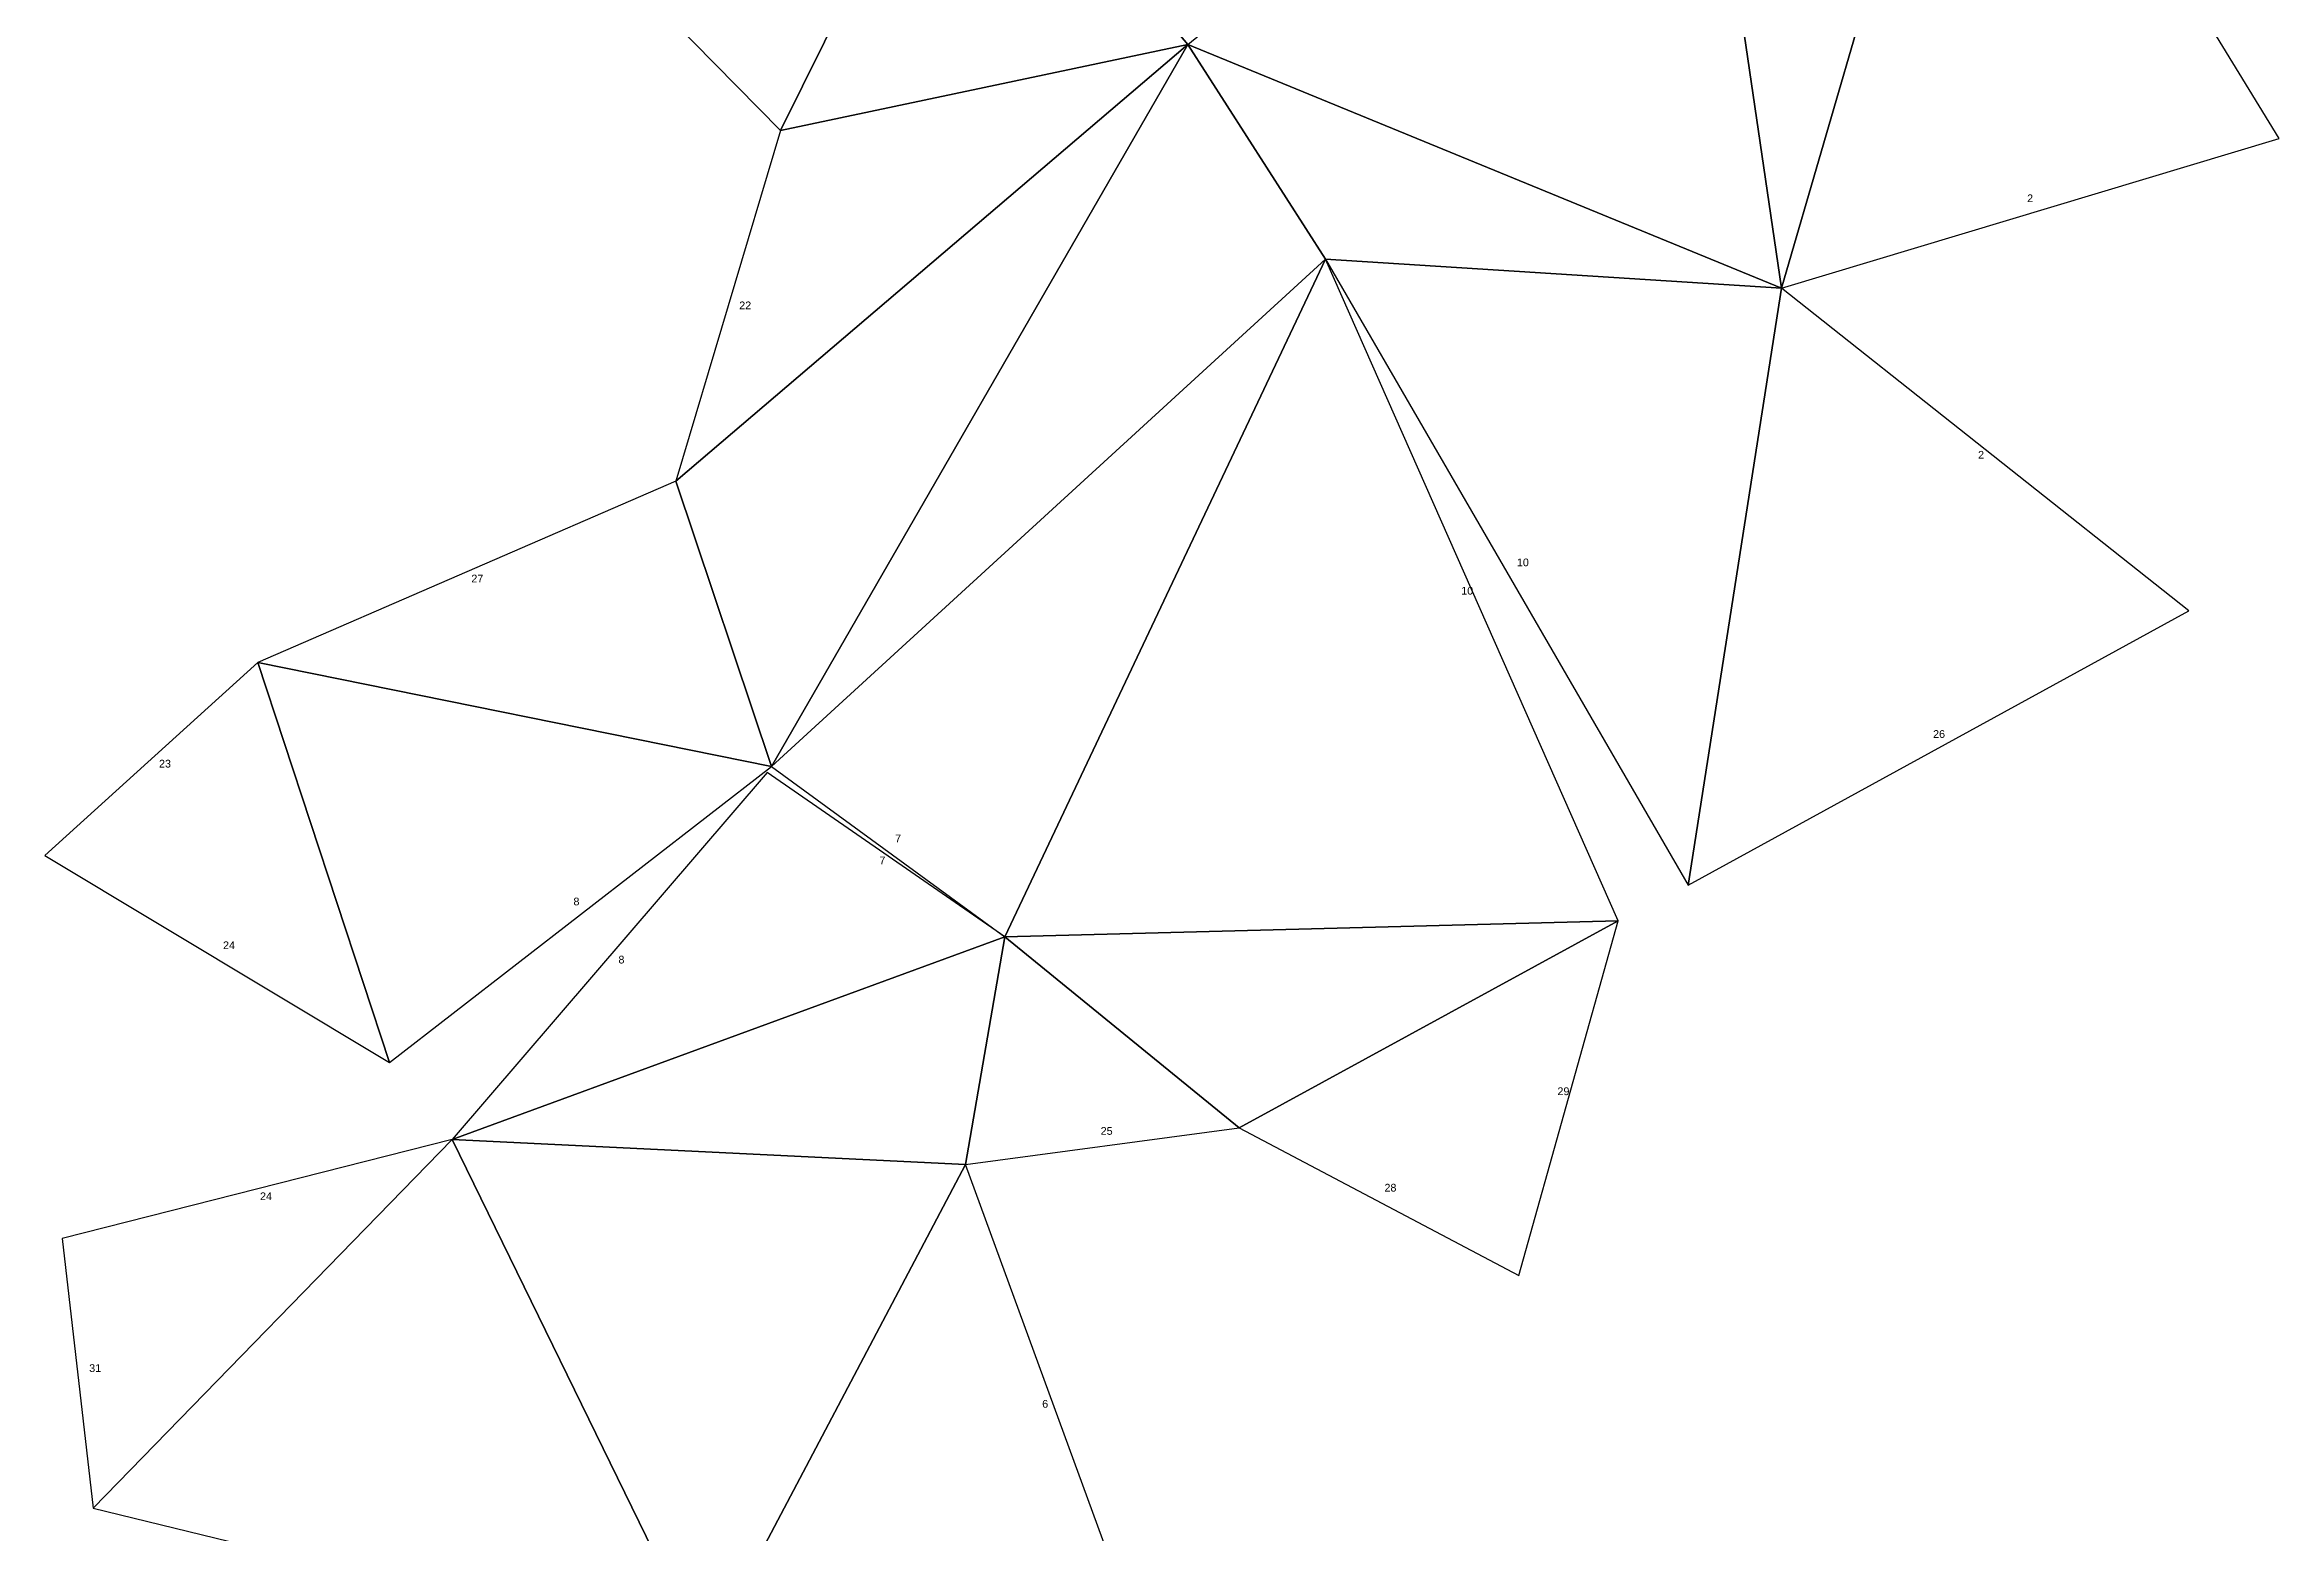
# Model space of a CAD drawing. Extents: x -212 to 78, y -538 to 12.
# Drawn here: x -211.6 to 77.7, y -351.4 to -158.6 of the extents above; entities that cross this region are included whole.
import ezdxf

# ---------------------------------------------------------------- set-up
doc = ezdxf.new("R2010")
doc.units = 0
doc.styles.get("Standard").update_dxf_attribs({"font": 'arial.ttf'})

msp = doc.modelspace()

# ---------------------------------------------------------------- linework, layer by layer
at = {"color": 1}
for p, q in [((13.29, -190.1), (37.84, -105.53)), ((37.84, -105.53), (13.29, -190.1)), ((-116.34, -169.7), (-93.33, -123.23)), ((-93.33, -123.23), (-116.34, -169.7)), ((-93.33, -123.23), (-63.58, -158.56)), ((-63.58, -158.56), (-93.33, -123.23)), ((5.25, -135.56), (13.29, -190.1)), ((13.29, -190.1), (5.25, -135.56)), ((-129.91, -215.09), (-63.58, -158.56)), ((-63.58, -158.56), (-129.91, -215.09)), ((-63.58, -158.56), (-117.5, -252.04)), ((-117.5, -252.04), (-63.58, -158.56)), ((-63.58, -158.56), (-116.34, -169.7)), ((-116.34, -169.7), (-63.58, -158.56)), ((-63.58, -158.56), (13.29, -190.1)), ((13.29, -190.1), (-63.58, -158.56)), ((-63.58, -158.56), (-45.78, -186.33)), ((-45.78, -186.33), (-63.58, -158.56)), ((-45.78, -186.33), (-117.5, -252.04)), ((-117.5, -252.04), (-45.78, -186.33)), ((-87.3, -274.13), (-45.78, -186.33)), ((-45.78, -186.33), (-87.3, -274.13)), ((13.29, -190.1), (-45.78, -186.33)), ((-45.78, -186.33), (13.29, -190.1)), ((1.21, -267.41), (13.29, -190.1)), ((13.29, -190.1), (1.21, -267.41)), ((-117.5, -252.04), (-129.91, -215.09)), ((-129.91, -215.09), (-117.5, -252.04)), ((-166.99, -290.41), (-184.04, -238.59)), ((-184.04, -238.59), (-117.5, -252.04)), ((-117.5, -252.04), (-184.04, -238.59)), ((-184.04, -238.59), (-166.99, -290.41)), ((-158.87, -300.35), (-87.3, -274.13)), ((-87.3, -274.13), (-158.87, -300.35)), ((-92.41, -303.62), (-87.3, -274.13)), ((-87.3, -274.13), (-92.41, -303.62)), ((-87.3, -274.13), (-7.88, -272.04)), ((-7.88, -272.04), (-87.3, -274.13)), ((-87.3, -274.13), (-56.96, -298.86)), ((-56.96, -298.86), (-87.3, -274.13)), ((-56.96, -298.86), (-7.88, -272.04)), ((-7.88, -272.04), (-56.96, -298.86)), ((-158.87, -300.35), (-205.37, -348.11)), ((-205.37, -348.11), (-158.87, -300.35)), ((-126.08, -367.42), (-158.87, -300.35)), ((-158.87, -300.35), (-92.41, -303.62)), ((-92.41, -303.62), (-158.87, -300.35)), ((-158.87, -300.35), (-126.08, -367.42)), ((-92.41, -303.62), (-126.08, -367.42)), ((-126.08, -367.42), (-92.41, -303.62))]:
    msp.add_line(p, q, dxfattribs=at)
at = {"color": 0}
for p, q in [((77.74, -170.7), (37.84, -105.53)), ((-63.58, -158.56), (-7.56, -112.42)), ((-149.43, -136.02), (-116.34, -169.7)), ((-116.34, -169.7), (-129.91, -215.09)), ((13.29, -190.1), (77.74, -170.7)), ((-7.88, -272.04), (-45.78, -186.33)), ((-45.78, -186.33), (1.21, -267.41)), ((66.03, -231.91), (13.29, -190.1)), ((-129.91, -215.09), (-184.04, -238.59)), ((1.21, -267.41), (66.03, -231.91)), ((-184.04, -238.59), (-211.63, -263.58)), ((-166.99, -290.41), (-117.5, -252.04)), ((-118.07, -252.84), (-158.87, -300.35)), ((-87.3, -274.13), (-118.07, -252.84)), ((-117.5, -252.04), (-87.3, -274.13)), ((-211.63, -263.58), (-166.99, -290.41)), ((-20.72, -318), (-7.88, -272.04)), ((-158.87, -300.35), (-209.36, -313.18)), ((-92.41, -303.62), (-56.96, -298.86)), ((-56.96, -298.86), (-20.72, -318)), ((-69.71, -365.56), (-92.41, -303.62)), ((-209.36, -313.18), (-205.37, -348.11)), ((-205.37, -348.11), (-126.08, -367.42))]:
    msp.add_line(p, q, dxfattribs=at)

# ---------------------------------------------------------------- texts
for s, p in [('2', (45.08, -178.96)), ('22', (-121.69, -192.83)), ('2', (38.73, -212.18)), ('10', (-20.99, -226.12)), ('27', (-156.38, -228.21)), ('10', (-28.2, -229.79)), ('26', (32.9, -248.35)), ('23', (-196.83, -252.19)), ('7', (-101.51, -261.88)), ('7', (-103.54, -264.72)), ('8', (-143.16, -270.04)), ('24', (-188.54, -275.71)), ('8', (-137.33, -277.57)), ('29', (-15.74, -294.62)), ('25', (-74.89, -299.76)), ('28', (-38.14, -307.11)), ('24', (-183.75, -308.22)), ('31', (-205.87, -330.48)), ('6', (-82.46, -335.11))]:
    msp.add_text(s, height=1).set_placement(p)

doc.saveas('drawing.dxf')
